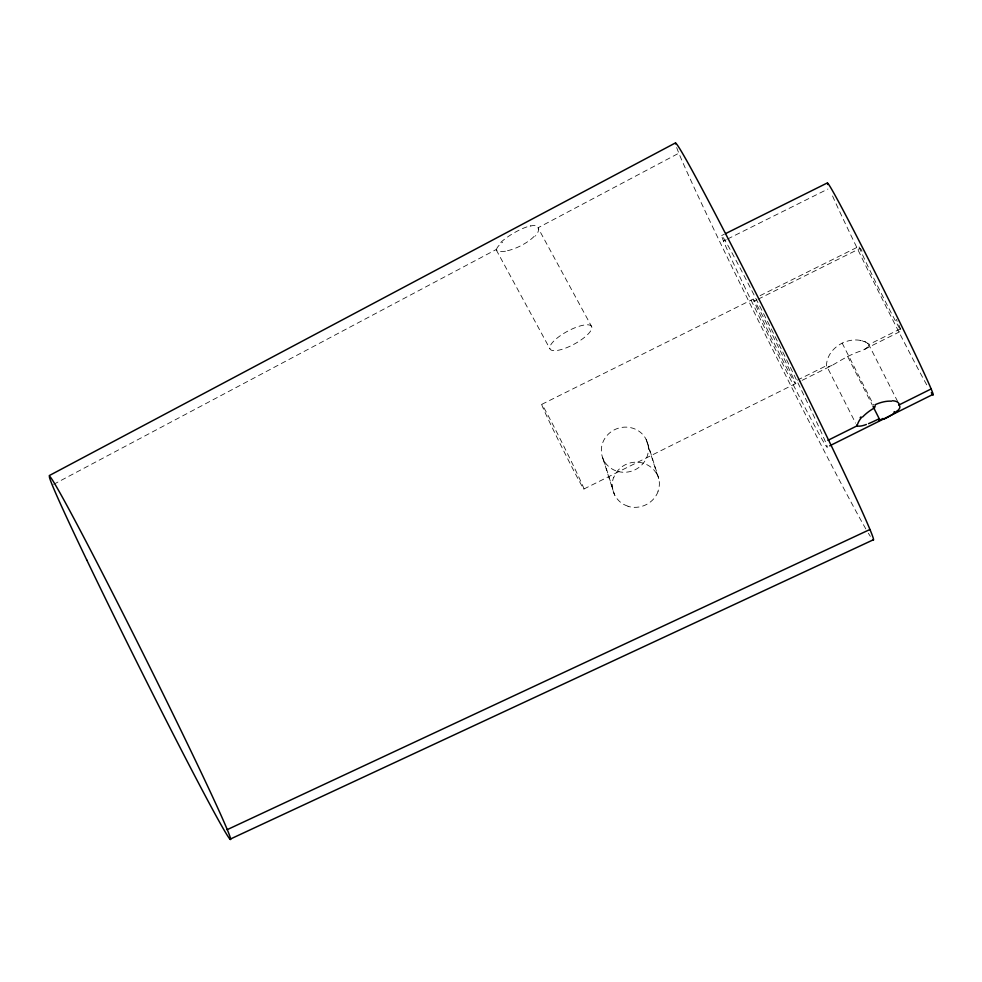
<?xml version="1.0" encoding="UTF-8"?>
<svg xmlns="http://www.w3.org/2000/svg" width="982" height="982" viewBox="0 0 982 982"><rect width="100%" height="100%" fill="white"/><g stroke="black" fill="none" stroke-linecap="round" stroke-linejoin="round"><path stroke-width="0.74" stroke-dasharray="4.91 3.68" d="M802.196 380.304L832 365.476C840.702 360.333 849.356 354.993 858.943 351.63C862.54 350.574 873.464 346.315 866.247 342.337C849.811 334.408 826.869 347.321 826.463 365.672L855.617 423.132M868.628 346.278L868.886 344.94M867.793 347.26L866.946 347.91M866.443 348.242L865.277 348.892M53.605 484.347L496.143 249.563M591.68 326.675A23.642 7.255 -28.5 0 0 557.96 337.427A23.642 7.255 -28.5 0 0 562.76 349.101A23.642 7.255 -28.5 0 0 591.68 326.675L538.013 227.787L678.906 153.167M721.672 235.545L724.385 234.195M723.489 241.044L726.201 239.694M727.552 239.019L827.912 189.047M541.757 404.363L753.317 299.031M760.08 295.656L859.078 246.359M754.016 301.228L756.729 299.878M758.092 299.203L859.802 248.556M797.372 380.157L826.463 365.672L828.378 366.716L832 365.476M900.519 328.81L868.775 344.608L897.929 402.055M583.86 489.024A47.283 1.105 63.5 0 0 553.443 425.722A47.283 1.105 63.5 0 0 551.123 425.341A47.283 1.105 63.5 0 0 583.86 489.024L800.846 380.979M864.639 349.224L901.206 331.008M860.232 340.472L861.128 340.644M862 340.828L862.81 341.036M863.595 341.27L864.332 341.515M865.019 341.773L865.658 342.055M867.695 343.27L868.37 343.933M496.254 249.907L549.908 348.794M656.651 473.447L657.179 474.416A23.666 22.193 -10 0 1 657.952 491.405M842.126 343.025L873.673 405.21M847.662 356.503L872.36 405.173M647.199 441.888L658.738 478.516M646.119 439.347L657.179 474.416M603.672 460.055L614.732 495.124L614.266 494.13A23.691 22.807 -24.4 0 1 613.48 477.657M602.678 457.784L613.848 493.111M505.46 251.245A23.666 7.291 -21.5 0 1 496.401 249.845M538.026 227.775A23.666 7.807 -31.6 0 1 535.411 236.011M534.208 236.331A23.629 8.384 -26.9 0 1 505.399 251.097M628.038 506.196A23.666 22.476 -38.9 0 1 614.781 495.1M658.1 491.454A23.629 22.095 -23.1 0 1 627.989 506.331M530.206 226.13A23.691 7.132 -35.1 0 1 537.67 227.591M500.759 242.431A23.629 6.113 -30.1 0 1 530.796 225.786M496.536 249.403A23.691 6.42 -26.1 0 1 502.588 242.21M870.359 536.393A221.748 5.155 63.5 0 1 868.346 533.177M865.829 528.93A221.748 5.155 63.5 0 1 760.964 325.938A221.748 5.155 63.5 0 1 676.132 145.974M898.825 324.919A47.283 1.105 63.5 0 1 879.602 290.034A47.283 1.105 63.5 0 1 862.036 251.122M896.235 319.285A47.283 1.105 63.5 0 1 897.192 321.347M926.713 384.834A118.208 2.75 63.5 0 1 878.129 290.758A118.208 2.75 63.5 0 1 831.828 194.35M656.504 473.533A23.691 22.255 0.9 0 0 642.547 462.976A23.629 22.746 -10 0 0 613.676 477.718M618.034 471.483A23.642 22.463 -17.5 0 0 647.825 443.962A23.642 22.463 -17.5 0 0 608.815 433.663A23.642 22.463 -17.5 0 0 618.034 471.483M762.695 319.997A47.283 1.105 63.5 0 0 795.432 383.68A47.283 1.105 63.5 0 0 765.003 320.377A47.283 1.105 63.5 0 0 762.695 319.997M743.595 284.706A118.208 2.75 63.5 0 0 826.856 447.08A118.208 2.75 63.5 0 0 752.666 292.268A118.208 2.75 63.5 0 0 743.595 284.706"/><path stroke-width="1.47" d="M860.158 417.694L860.723 417.006M893.853 412.145L894.565 411.642M49.235 475.607L675.616 142.832M883.002 418.467L878.865 420.554M725.747 233.52L827.458 182.873M827.912 440.341L857.004 425.857L856.807 424.703M899.316 404.793L931.046 388.995M829.716 445.816L932.79 394.494M874.361 406.56L875.416 406.057M227.1 829.704L869.843 529.531M230.132 839.168L873.158 539.867M873.047 406.523L879.897 420.038M866.382 424.457A23.58 6.064 -32.4 0 1 857.139 425.771M857.642 424.199A23.912 7.205 -37.9 0 1 861.668 417.24M862.699 416.896A23.58 9.194 -30.3 0 1 874.852 407.64M878.804 418.921A23.666 2.541 -26.7 0 1 868.542 423.647M675.542 143.924A221.748 5.155 63.5 0 1 776.983 335.034A221.748 5.155 63.5 0 1 872.838 539.695M827.789 184.53A118.208 2.75 63.5 0 1 883.481 289.174A118.208 2.75 63.5 0 1 931.317 392.653M892.417 400.766A23.593 8.384 -21.3 0 1 899.168 404.842M898.788 404.965A23.58 7.205 -14.3 0 1 896.578 411.568M875.023 404.768A23.666 11.686 -27.2 0 1 891.447 401.184M896.738 411.397A23.924 5.119 -24.1 0 1 884.168 419.056M86.809 560.084A203.053 4.726 63.5 0 0 229.825 839.009A203.053 4.726 63.5 0 0 102.386 573.058A203.053 4.726 63.5 0 0 86.809 560.084"/></g></svg>
